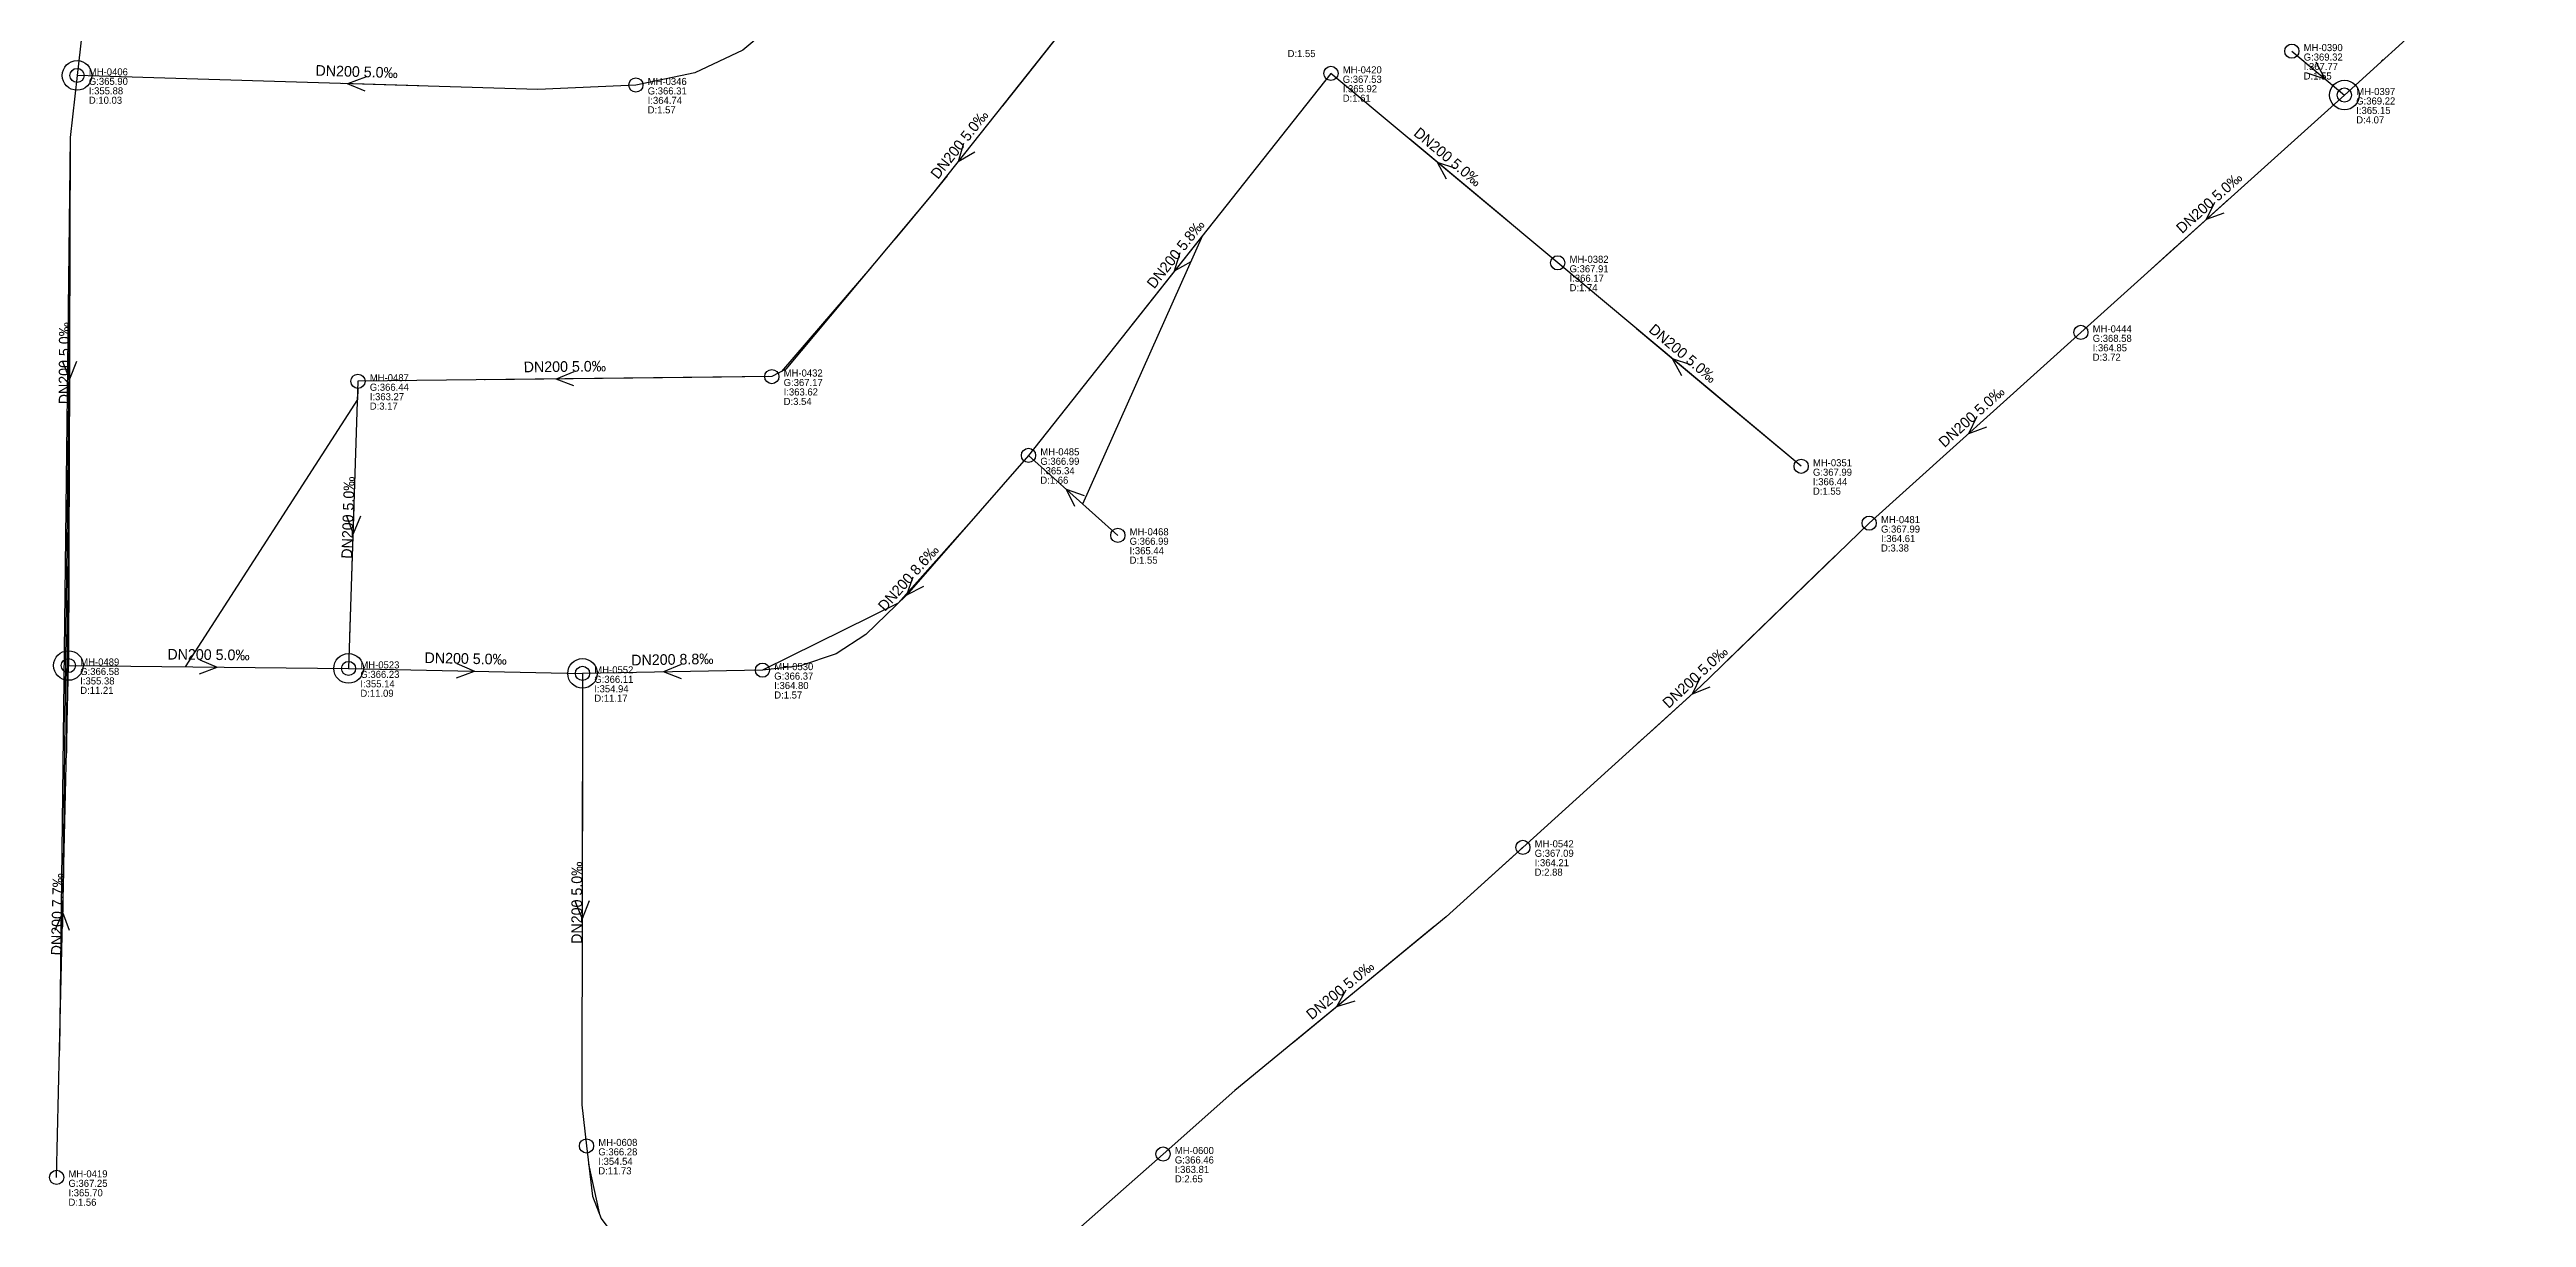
# Model space of a CAD drawing. Header units: metres. Extents: x 449913 to 451990, y 2566939 to 2570822.
# Drawn here: x 450759.7 to 451178.7, y 2569698.4 to 2569896 of the extents above; entities that cross this region are included whole.
import ezdxf
from ezdxf.enums import TextEntityAlignment as Align

# ---------------------------------------------------------------- set-up
doc = ezdxf.new("R2010")
doc.units = ezdxf.units.M
for name, color, linetype in [('SEW-DROP', 6, 'Continuous'), ('SEW-LABEL', 2, 'Continuous'), ('SEW-MH', 7, 'Continuous'), ('SEW-MH-LABEL', 8, 'Continuous'), ('SEW-PIPE-DN200', 3, 'Continuous'), ('SEW-RIDER', 8, 'Continuous')]:
    doc.layers.add(name, color=color, linetype=linetype)

msp = doc.modelspace()

# ---------------------------------------------------------------- linework, layer by layer
at = {"layer": 'SEW-DROP'}
for centre in [(450764.36, 2569891.63), (451147.9, 2569888.31), (450762.9, 2569791.79), (450810.29, 2569791.3), (450849.86, 2569790.46)]:
    msp.add_circle(centre, 2.5, dxfattribs=at)
at = {"layer": 'SEW-LABEL'}
for p, q in [((451143.08, 2569893.91), (451144.61, 2569891.06)), ((450813.16, 2569891.34), (450810.13, 2569890.23)), ((450813.09, 2569888.94), (450810.13, 2569890.23)), ((451141.54, 2569892.07), (451144.61, 2569891.06)), ((450914.31, 2569880.12), (450913.39, 2569877.02)), ((450916.2, 2569878.63), (450913.39, 2569877.02)), ((450996.03, 2569874.06), (450994.49, 2569876.91)), ((450997.57, 2569875.91), (450994.49, 2569876.91)), ((451125.92, 2569870.13), (451124.49, 2569867.23)), ((451127.53, 2569868.34), (451124.49, 2569867.23)), ((450950.88, 2569861.59), (450949.96, 2569858.49)), ((450952.76, 2569860.1), (450949.96, 2569858.49)), ((450761.88, 2569843.25), (450763.07, 2569840.24)), ((450764.28, 2569843.24), (450763.07, 2569840.24)), ((451035.8, 2569840.83), (451034.26, 2569843.67)), ((451037.34, 2569842.67), (451034.26, 2569843.67)), ((450848.37, 2569841.5), (450845.38, 2569840.26)), ((450848.4, 2569839.1), (450845.38, 2569840.26)), ((451085.73, 2569833.91), (451084.3, 2569831.01)), ((451087.33, 2569832.13), (451084.3, 2569831.01)), ((450933.17, 2569818.69), (450931.74, 2569821.59)), ((450934.78, 2569820.48), (450931.74, 2569821.59)), ((450809.94, 2569817.13), (450811.04, 2569814.09)), ((450812.33, 2569817.05), (450811.04, 2569814.09)), ((450905.75, 2569806.75), (450904.65, 2569803.71)), ((450907.54, 2569805.15), (450904.65, 2569803.71)), ((450785.11, 2569792.76), (450788.09, 2569791.53)), ((450828.6, 2569792.11), (450831.58, 2569790.85)), ((450866.56, 2569791.96), (450863.58, 2569790.71)), ((450785.08, 2569790.36), (450788.09, 2569791.53)), ((450828.55, 2569789.71), (450831.58, 2569790.85)), ((450866.61, 2569789.56), (450863.58, 2569790.71)), ((451038.95, 2569789.88), (451037.57, 2569786.96)), ((451040.58, 2569788.12), (451037.57, 2569786.96)), ((450760.67, 2569747.02), (450761.94, 2569749.99)), ((450763.07, 2569746.96), (450761.94, 2569749.99)), ((450848.59, 2569751.96), (450849.79, 2569748.96)), ((450850.99, 2569751.96), (450849.79, 2569748.96)), ((450978.98, 2569736.86), (450977.43, 2569734.03)), ((450980.51, 2569735.01), (450977.43, 2569734.03))]:
    msp.add_line(p, q, dxfattribs=at)
at = {"layer": 'SEW-MH'}
for centre in [(451139.01, 2569895.74), (450764.36, 2569891.63), (450976.46, 2569891.98), (450858.89, 2569890.01), (451147.9, 2569888.31), (451014.83, 2569859.92), (451103.32, 2569848.15), (450811.88, 2569839.88), (450881.89, 2569840.68), (450925.31, 2569827.35), (451056, 2569825.5), (451067.51, 2569815.88), (450940.41, 2569813.82), (450762.9, 2569791.79), (450810.29, 2569791.3), (450880.3, 2569791.01), (450849.86, 2569790.46), (451008.93, 2569761.03), (450850.54, 2569710.51), (450948.06, 2569709.14), (450760.91, 2569705.19)]:
    msp.add_circle(centre, 1.2, dxfattribs=at)
at = {"layer": 'SEW-PIPE-DN200'}
for points in [[(450908.77, 2569932.3), (450884.52, 2569902.22), (450877.01, 2569895.9), (450868.84, 2569892.07), (450858.89, 2569890.01), (450858.89, 2569890.01)], [(450767.35, 2569917.94), (450764.36, 2569891.63)], [(450945.23, 2569917.23), (450909.08, 2569871.57), (450884.27, 2569841.95), (450881.89, 2569840.68)], [(451178.69, 2569916.33), (451147.9, 2569888.31)], [(451139.01, 2569895.74), (451147.9, 2569888.31)], [(450764.36, 2569891.63), (450763.22, 2569881.15), (450762.9, 2569791.79)], [(450858.89, 2569890.01), (450842.29, 2569889.24), (450764.36, 2569891.63)], [(450976.46, 2569891.98), (450925.31, 2569827.35)], [(451014.83, 2569859.92), (450976.46, 2569891.98)], [(451147.9, 2569888.31), (451103.32, 2569848.15)], [(451056, 2569825.5), (451014.83, 2569859.92)], [(451103.32, 2569848.15), (451067.51, 2569815.88)], [(450811.88, 2569839.88), (450810.29, 2569791.3)], [(450881.89, 2569840.68), (450881.89, 2569840.68), (450811.88, 2569839.88)], [(450925.31, 2569827.35), (450904.67, 2569803.71), (450897.81, 2569797.07), (450892.79, 2569793.76), (450886.74, 2569791.73), (450880.3, 2569791.01), (450880.3, 2569791.01)], [(450940.41, 2569813.82), (450925.31, 2569827.35)], [(451067.51, 2569815.88), (451038.95, 2569788.24), (451008.93, 2569761.03)], [(450760.91, 2569705.19), (450762.9, 2569791.79)], [(450762.9, 2569791.79), (450810.29, 2569791.3)], [(450810.29, 2569791.3), (450849.86, 2569790.46)], [(450849.86, 2569790.46), (450849.73, 2569717.45), (450850.54, 2569710.51)], [(450880.3, 2569791.01), (450849.86, 2569790.46)], [(451008.93, 2569761.03), (450995.98, 2569749.29), (450960.21, 2569719.87), (450948.06, 2569709.14)], [(450850.54, 2569710.51), (450851.53, 2569702), (450853.04, 2569698.24), (450857.45, 2569692.18), (450884.9, 2569659.86), (450888.1, 2569656.18)], [(450948.06, 2569709.14), (450888.1, 2569656.18)]]:
    msp.add_lwpolyline(points, dxfattribs=at)
at = {"layer": 'SEW-RIDER'}
for points in [[(450938.28, 2569908.46), (450923.94, 2569890.34), (450920.91, 2569886.51)], [(451154.47, 2569894.29), (451154.2, 2569894.04)], [(450822.2, 2569889.86), (450809.2, 2569890.26)], [(450763.22, 2569881.15), (450761.4, 2569726.64), (450761.42, 2569727.58)], [(451007.33, 2569866.18), (451005.13, 2569868.02), (450989.79, 2569880.84)], [(450911.53, 2569874.67), (450909.08, 2569871.57), (450902.67, 2569863.91)], [(451128.42, 2569870.76), (451120.36, 2569863.5), (451120.2, 2569863.36)], [(450934.49, 2569819.13), (450954.81, 2569864.63), (450942.4, 2569848.95)], [(451120.04, 2569863.21), (451119.88, 2569863.07), (451119.72, 2569862.93)], [(450898.83, 2569859.33), (450883.52, 2569841.55)], [(451119.56, 2569862.78), (451113.38, 2569857.21)], [(450763.13, 2569857.26), (450761.88, 2569747.57), (450762.1, 2569756.97)], [(451056, 2569825.5), (451041.26, 2569837.82), (451028.15, 2569848.78)], [(450811.84, 2569838.69), (450811.78, 2569836.78), (450782.66, 2569791.58)], [(450853.27, 2569840.35), (450833.4, 2569840.13), (450833.28, 2569840.13)], [(450881.32, 2569840.67), (450873.39, 2569840.58), (450853.4, 2569840.35)], [(450763.06, 2569837.26), (450762.56, 2569776.97), (450762.99, 2569817.26)], [(450811.19, 2569818.7), (450810.47, 2569796.71)], [(450916.05, 2569816.74), (450903.25, 2569802.33), (450880.3, 2569791.01)], [(450940.41, 2569813.82), (450940.41, 2569813.82), (450940.41, 2569813.82)], [(451061.78, 2569810.34), (451056.47, 2569805.2), (451043.49, 2569792.63)], [(451038.95, 2569788.24), (451030.9, 2569780.94), (451028.41, 2569778.69)], [(450849.84, 2569776.3), (450849.79, 2569751.13), (450849.78, 2569746.31)], [(451008.88, 2569760.98), (451008.41, 2569760.55), (450995.98, 2569749.29)], [(450993.95, 2569747.62), (450970.79, 2569728.57), (450969.88, 2569727.83)], [(450849.74, 2569726.31), (450849.74, 2569726.13)], [(450850.9, 2569707.42), (450852.66, 2569699.18), (450852.66, 2569699.18)]]:
    msp.add_lwpolyline(points, dxfattribs=at)

# ---------------------------------------------------------------- texts
at = {"layer": 'SEW-LABEL'}
for s, rotation, p in [('DN200 5.0‰', 358.2428, (450811.63, 2569891.38)), ('DN200 5.0‰', 51.629, (450914.32, 2569879.4)), ('DN200 5.0‰', 320.1121, (450995.65, 2569877.15)), ('DN200 5.0‰', 42.0184, (451125.61, 2569869.43)), ('DN200 5.8‰', 51.6384, (450950.89, 2569860.87)), ('DN200 5.0‰', 89.7917, (450763.08, 2569842.94)), ('DN200 5.0‰', 320.1121, (451035.42, 2569843.91)), ('DN200 5.0‰', 0.6498, (450846.88, 2569841.48)), ('DN200 5.0‰', 42.0184, (451085.42, 2569833.22)), ('DN200 5.0‰', 88.1314, (450811.09, 2569816.79)), ('DN200 8.6‰', 48.2638, (450905.65, 2569806.03)), ('DN200 5.0‰', -0.5978, (450786.59, 2569792.74)), ('DN200 5.0‰', -1.2085, (450830.08, 2569792.08)), ('DN200 8.8‰', 1.0287, (450865.08, 2569791.93)), ('DN200 5.0‰', 42.9478, (451038.67, 2569789.18)), ('DN200 5.0‰', 89.8912, (450849.79, 2569751.66)), ('DN200 7.7‰', 88.6842, (450761.9, 2569749.69)), ('DN200 5.0‰', 39.4367, (450978.58, 2569736.18))]:
    msp.add_text(s, height=1.8, rotation=rotation, dxfattribs=at).set_placement(p, align=Align.CENTER)
at = {"layer": 'SEW-MH-LABEL'}
for s, p in [('MH-0390', (451141.01, 2569895.74)), ('MH-0406', (450766.36, 2569891.63)), ('D:1.55', (450969.13, 2569894.73)), ('MH-0420', (450978.46, 2569891.98)), ('G:369.32', (451141.01, 2569894.14)), ('I:367.77', (451141.01, 2569892.54)), ('G:365.90', (450766.36, 2569890.03)), ('I:355.88', (450766.36, 2569888.43)), ('G:366.31', (450860.89, 2569888.41)), ('MH-0346', (450860.89, 2569890.01)), ('G:367.53', (450978.46, 2569890.38)), ('D:1.61', (450978.46, 2569887.18)), ('I:365.92', (450978.46, 2569888.78)), ('D:1.55', (451141.01, 2569890.94)), ('MH-0397', (451149.9, 2569888.31)), ('D:10.03', (450766.36, 2569886.83)), ('D:1.57', (450860.89, 2569885.21)), ('I:364.74', (450860.89, 2569886.81)), ('G:369.22', (451149.9, 2569886.71)), ('D:4.07', (451149.9, 2569883.51)), ('I:365.15', (451149.9, 2569885.11)), ('G:367.91', (451016.83, 2569858.32)), ('MH-0382', (451016.83, 2569859.92)), ('D:1.74', (451016.83, 2569855.12)), ('I:366.17', (451016.83, 2569856.72)), ('G:368.58', (451105.32, 2569846.55)), ('MH-0444', (451105.32, 2569848.15)), ('D:3.72', (451105.32, 2569843.35)), ('I:364.85', (451105.32, 2569844.95)), ('G:366.44', (450813.88, 2569838.28)), ('MH-0487', (450813.88, 2569839.88)), ('I:363.27', (450813.88, 2569836.68)), ('G:367.17', (450883.89, 2569839.08)), ('MH-0432', (450883.89, 2569840.68)), ('I:363.62', (450883.89, 2569837.48)), ('D:3.17', (450813.88, 2569835.08)), ('D:3.54', (450883.89, 2569835.88)), ('G:366.99', (450927.31, 2569825.75)), ('MH-0485', (450927.31, 2569827.35)), ('I:365.34', (450927.31, 2569824.15)), ('MH-0351', (451058, 2569825.5)), ('D:1.66', (450927.31, 2569822.55)), ('G:367.99', (451058, 2569823.9)), ('D:1.55', (451058, 2569820.7)), ('I:366.44', (451058, 2569822.3)), ('MH-0481', (451069.51, 2569815.88)), ('G:366.99', (450942.41, 2569812.22)), ('MH-0468', (450942.41, 2569813.82)), ('G:367.99', (451069.51, 2569814.28)), ('I:364.61', (451069.51, 2569812.68)), ('D:1.55', (450942.41, 2569809.02)), ('I:365.44', (450942.41, 2569810.62)), ('D:3.38', (451069.51, 2569811.08)), ('MH-0489', (450764.9, 2569791.79)), ('MH-0523', (450812.29, 2569791.3)), ('MH-0530', (450882.3, 2569791.01)), ('G:366.58', (450764.9, 2569790.19)), ('D:11.21', (450764.9, 2569786.99)), ('I:355.38', (450764.9, 2569788.59)), ('G:366.23', (450812.29, 2569789.7)), ('D:11.09', (450812.29, 2569786.5)), ('I:355.14', (450812.29, 2569788.1)), ('G:366.11', (450851.86, 2569788.86)), ('MH-0552', (450851.86, 2569790.46)), ('I:354.94', (450851.86, 2569787.26)), ('G:366.37', (450882.3, 2569789.41)), ('I:364.80', (450882.3, 2569787.81)), ('D:11.17', (450851.86, 2569785.66)), ('D:1.57', (450882.3, 2569786.21)), ('G:367.09', (451010.93, 2569759.43)), ('MH-0542', (451010.93, 2569761.03)), ('I:364.21', (451010.93, 2569757.83)), ('D:2.88', (451010.93, 2569756.23)), ('G:366.28', (450852.54, 2569708.91)), ('MH-0608', (450852.54, 2569710.51)), ('I:354.54', (450852.54, 2569707.31)), ('G:366.46', (450950.06, 2569707.54)), ('MH-0600', (450950.06, 2569709.14)), ('G:367.25', (450762.91, 2569703.59)), ('MH-0419', (450762.91, 2569705.19)), ('D:11.73', (450852.54, 2569705.71)), ('D:2.65', (450950.06, 2569704.34)), ('I:363.81', (450950.06, 2569705.94)), ('D:1.56', (450762.91, 2569700.39)), ('I:365.70', (450762.91, 2569701.99))]:
    msp.add_text(s, height=1.2, dxfattribs=at).set_placement(p)

doc.saveas('drawing.dxf')
